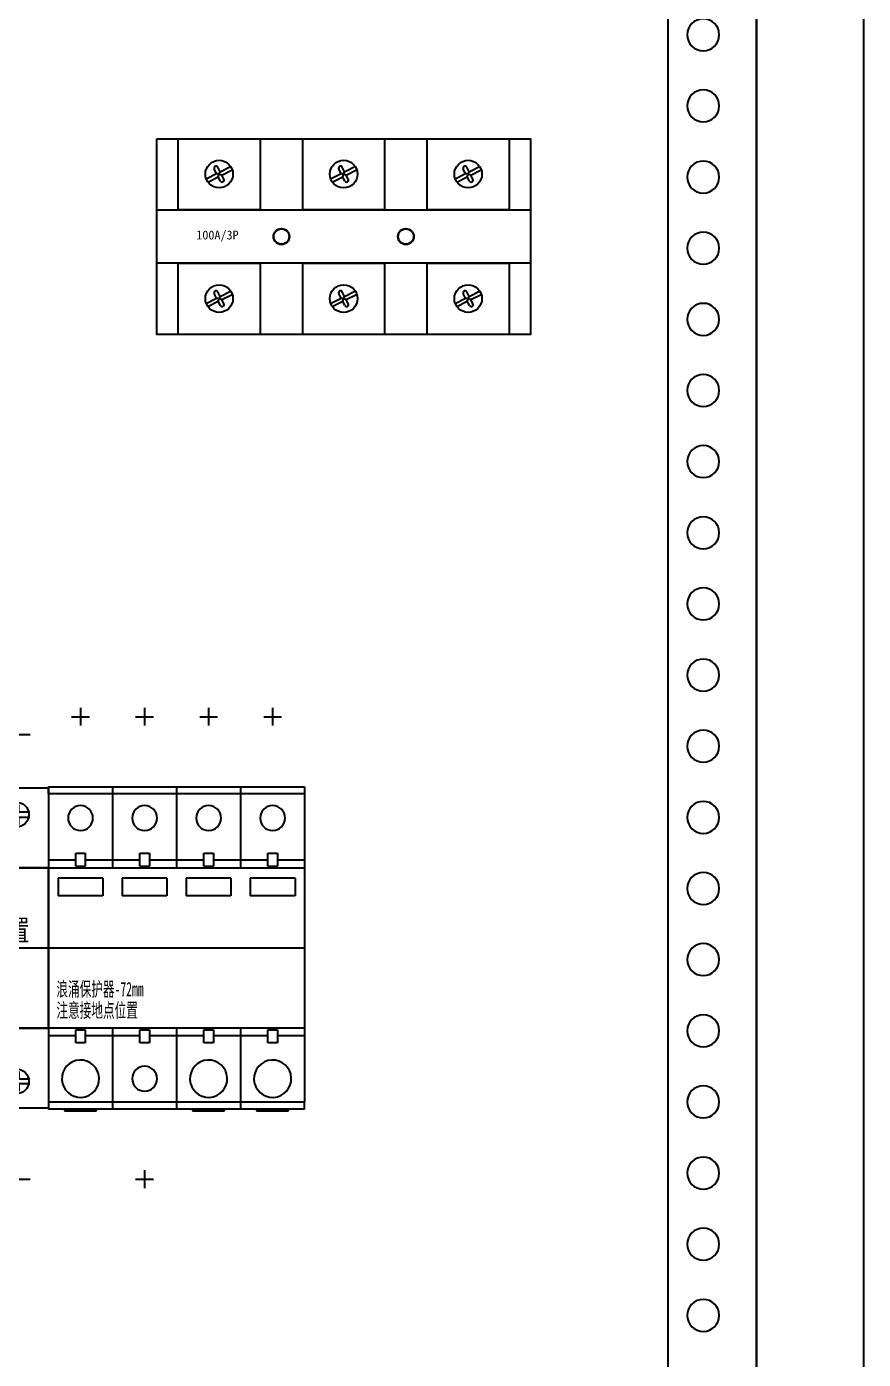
# Model space of a CAD drawing. Extents: x 1456019 to 1456619, y 398990 to 400390.
# Drawn here: x 1456383.6 to 1456618.8, y 399332.7 to 399707.3 of the extents above; entities that cross this region are included whole.
import ezdxf
from ezdxf.enums import TextEntityAlignment as Align

# ---------------------------------------------------------------- set-up
doc = ezdxf.new("R2010")
doc.units = 0
doc.header["$MEASUREMENT"] = 0
for name, color, linetype in [('dian', 7, 'Continuous'), ('LY-JS-BJ', 7, 'Continuous'), ('布置图', 20, 'Continuous'), ('照明平面设备层', 1, 'Continuous')]:
    doc.layers.add(name, color=color, linetype=linetype)
doc.styles.add('-宋体', font='', dxfattribs={"width": 0.65})
doc.styles.add('LY-SJ-元器件', font='', dxfattribs={"width": 0.6, "height": 4})
doc.styles.get('-宋体').set_extended_font_data('NSimSun')
doc.styles.get('LY-SJ-元器件').set_extended_font_data('SimSun')

# ---------------------------------------------------------------- blocks, each defined once
blk = doc.blocks.new('A$Ccfe704a4')
for p, q in [((-88.04, -6.11), (-88.04, -6.07)), ((-86.75, -6.15), (-86.75, -6.07)), ((-53.04, -6.11), (-53.04, -6.07)), ((-51.75, -6.15), (-51.75, -6.07)), ((-18.04, -6.11), (-18.04, -6.07)), ((-16.75, -6.15), (-16.75, -6.07)), ((-91.17, -11.31), (-88.21, -9.81)), ((-90.7, -12.2), (-87.76, -10.71)), ((-88.21, -9.81), (-88.87, -8.52)), ((-86.79, -10.22), (-88.21, -9.81)), ((-87.24, -9.32), (-87.9, -8.03)), ((-87.76, -10.71), (-87.24, -9.32)), ((-87.16, -11.89), (-87.76, -10.71)), ((-87.24, -9.32), (-84.33, -7.85)), ((-86.79, -10.22), (-83.88, -8.75)), ((-86.19, -11.4), (-86.79, -10.22)), ((-56.17, -11.31), (-53.21, -9.81)), ((-55.7, -12.2), (-52.76, -10.71)), ((-53.21, -9.81), (-53.87, -8.52)), ((-51.79, -10.22), (-53.21, -9.81)), ((-52.24, -9.32), (-52.9, -8.03)), ((-52.76, -10.71), (-52.24, -9.32)), ((-52.16, -11.89), (-52.76, -10.71)), ((-52.24, -9.32), (-49.33, -7.85)), ((-51.79, -10.22), (-48.88, -8.75)), ((-51.19, -11.4), (-51.79, -10.22)), ((-21.17, -11.31), (-18.21, -9.81)), ((-20.7, -12.2), (-17.76, -10.71)), ((-18.21, -9.81), (-18.87, -8.52)), ((-16.79, -10.22), (-18.21, -9.81)), ((-17.24, -9.32), (-17.9, -8.03)), ((-17.76, -10.71), (-17.24, -9.32)), ((-17.16, -11.89), (-17.76, -10.71)), ((-17.24, -9.32), (-14.33, -7.85)), ((-16.79, -10.22), (-13.88, -8.75)), ((-16.19, -11.4), (-16.79, -10.22)), ((-76, -20), (-64, -20)), ((-88.04, -41.11), (-88.04, -41.07)), ((-86.75, -41.15), (-86.75, -41.07)), ((-53.04, -41.11), (-53.04, -41.07)), ((-51.75, -41.15), (-51.75, -41.07)), ((-18.04, -41.11), (-18.04, -41.07)), ((-16.75, -41.15), (-16.75, -41.07)), ((-91.17, -46.31), (-88.21, -44.81)), ((-88.21, -44.81), (-88.87, -43.52)), ((-86.79, -45.22), (-88.21, -44.81)), ((-87.24, -44.32), (-87.9, -43.03)), ((-87.76, -45.71), (-87.24, -44.32)), ((-87.24, -44.32), (-84.33, -42.85)), ((-86.79, -45.22), (-83.88, -43.75)), ((-56.17, -46.31), (-53.21, -44.81)), ((-53.21, -44.81), (-53.87, -43.52)), ((-51.79, -45.22), (-53.21, -44.81)), ((-52.24, -44.32), (-52.9, -43.03)), ((-52.76, -45.71), (-52.24, -44.32)), ((-52.24, -44.32), (-49.33, -42.85)), ((-51.79, -45.22), (-48.88, -43.75)), ((-21.17, -46.31), (-18.21, -44.81)), ((-18.21, -44.81), (-18.87, -43.52)), ((-16.79, -45.22), (-18.21, -44.81)), ((-17.24, -44.32), (-17.9, -43.03)), ((-17.76, -45.71), (-17.24, -44.32)), ((-17.24, -44.32), (-14.33, -42.85)), ((-16.79, -45.22), (-13.88, -43.75)), ((-90.7, -47.2), (-87.76, -45.71)), ((-87.16, -46.89), (-87.76, -45.71)), ((-86.19, -46.4), (-86.79, -45.22)), ((-55.7, -47.2), (-52.76, -45.71)), ((-52.16, -46.89), (-52.76, -45.71)), ((-51.19, -46.4), (-51.79, -45.22)), ((-20.7, -47.2), (-17.76, -45.71)), ((-17.16, -46.89), (-17.76, -45.71)), ((-16.19, -46.4), (-16.79, -45.22))]:
    blk.add_line(p, q)
for points in [[(-105, 0), (0, 0), (0, -55), (-105, -55)], [(-99, 0), (-76, 0), (-76, -20), (-99, -20)], [(-64, 0), (-41, 0), (-41, -20), (-64, -20)], [(-29, 0), (-6, 0), (-6, -20), (-29, -20)], [(-105, -20), (0, -20), (0, -35), (-105, -35)], [(-99, -35), (-76, -35), (-76, -55), (-99, -55)], [(-64, -35), (-41, -35), (-41, -55), (-64, -55)], [(-29, -35), (-6, -35), (-6, -55), (-29, -55)]]:
    blk.add_lwpolyline(points, close=True)
for centre, radius in [((-87.5, -9.95), 3.88), ((-52.5, -9.95), 3.88), ((-17.5, -9.95), 3.88), ((-70, -27.5), 2.15), ((-35, -27.5), 2.15), ((-87.5, -44.95), 3.88), ((-52.5, -44.95), 3.88), ((-17.5, -44.95), 3.88)]:
    blk.add_circle(centre, radius)
for centre, start, end in [((-88.38, -8.27), 26.8565, 206.8565), ((-53.38, -8.27), 26.8565, 206.8565), ((-18.38, -8.27), 26.8565, 206.8565), ((-86.67, -11.65), 206.8565, 26.8565), ((-51.67, -11.65), 206.8565, 26.8565), ((-16.67, -11.65), 206.8565, 26.8565), ((-88.38, -43.27), 26.8565, 206.8565), ((-53.38, -43.27), 26.8565, 206.8565), ((-18.38, -43.27), 26.8565, 206.8565), ((-86.67, -46.65), 206.8565, 26.8565), ((-51.67, -46.65), 206.8565, 26.8565), ((-16.67, -46.65), 206.8565, 26.8565)]:
    blk.add_arc(centre, 0.545, start, end)
at = {"insert": (-93.93, -25.82), "char_height": 2.5, "width": 3.1179, "attachment_point": 1}
blk.add_mtext('100A/3P', dxfattribs=at)
blk = doc.blocks.new('TC100A 3P')
at = {"color": 6}
for centre in [(35.36, 27.17), (70.36, 27.17)]:
    blk.add_circle(centre, 2.25, dxfattribs=at)
at = {"color": 0}
blk.add_blockref('A$Ccfe704a4', (105.36, 54.67), dxfattribs=at)
blk = doc.blocks.new('浪涌保护器 72mm-2022.1')
at = {"color": 1, "linetype": 'ByBlock'}
for p, q in [((9, 67.5), (9, 62.5)), ((27, 67.5), (27, 62.5)), ((45, 67.5), (45, 62.5)), ((63, 67.5), (63, 62.5)), ((6.5, 65), (11.5, 65)), ((24.5, 65), (29.5, 65)), ((42.5, 65), (47.5, 65)), ((60.5, 65), (65.5, 65)), ((0, 0), (72, 0)), ((27, -62.5), (27, -67.5)), ((24.5, -65), (29.5, -65))]:
    blk.add_line(p, q, dxfattribs=at)
at = {"color": 0, "linetype": 'Continuous', "lineweight": 25}
for p, q in [((0, 43.3), (0, 45.3)), ((0, 45.3), (18, 45.3)), ((18, 45.3), (18, 22.5)), ((18, 45.3), (36, 45.3)), ((36, 45.3), (54, 45.3)), ((36, 45.3), (36, 22.5)), ((54, 45.3), (72, 45.3)), ((54, 45.3), (54, 22.5)), ((72, 45.3), (72, 43.3)), ((0, 43.3), (0, 22.5)), ((18, 43.3), (0, 43.3)), ((36, 43.3), (18, 43.3)), ((54, 43.3), (36, 43.3)), ((72, 43.3), (54, 43.3)), ((72, 43.3), (72, 22.5)), ((7.65, 23), (7.65, 26.65)), ((7.65, 26.65), (10.35, 26.65)), ((10.35, 26.65), (10.35, 23)), ((25.65, 26.65), (28.35, 26.65)), ((25.65, 23), (25.65, 26.65)), ((28.35, 26.65), (28.35, 23)), ((43.65, 23), (43.65, 26.65)), ((43.65, 26.65), (46.35, 26.65)), ((46.35, 26.65), (46.35, 23)), ((61.65, 23), (61.65, 26.65)), ((61.65, 26.65), (64.35, 26.65)), ((64.35, 26.65), (64.35, 23)), ((7.65, 24.65), (0, 24.65)), ((18, 24.65), (10.35, 24.65)), ((25.65, 24.65), (18, 24.65)), ((36, 24.65), (28.35, 24.65)), ((43.65, 24.65), (36, 24.65)), ((54, 24.65), (46.35, 24.65)), ((61.65, 24.65), (54, 24.65)), ((72, 24.65), (64.35, 24.65)), ((15.3, 19.65), (2.7, 19.65)), ((2.7, 19.65), (2.7, 14.65)), ((15.3, 19.65), (15.3, 14.65)), ((33.3, 19.65), (20.7, 19.65)), ((20.7, 19.65), (20.7, 14.65)), ((33.3, 19.65), (33.3, 14.65)), ((51.3, 19.65), (38.7, 19.65)), ((38.7, 19.65), (38.7, 14.65)), ((51.3, 19.65), (51.3, 14.65)), ((69.3, 19.65), (56.7, 19.65)), ((56.7, 19.65), (56.7, 14.65)), ((69.3, 19.65), (69.3, 14.65)), ((15.3, 14.65), (2.7, 14.65)), ((33.3, 14.65), (20.7, 14.65)), ((51.3, 14.65), (38.7, 14.65)), ((69.3, 14.65), (56.7, 14.65)), ((0, -22.5), (0, -43.3)), ((0, -24.65), (7.65, -24.65)), ((7.65, -26.65), (7.65, -23)), ((10.35, -23), (10.35, -26.65)), ((10.35, -24.65), (18, -24.65)), ((18, -22.5), (18, -45.3)), ((18, -24.65), (25.65, -24.65)), ((25.65, -26.65), (25.65, -23)), ((28.35, -23), (28.35, -26.65)), ((28.35, -24.65), (36, -24.65)), ((36, -22.5), (36, -45.3)), ((36, -24.65), (43.65, -24.65)), ((43.65, -26.65), (43.65, -23)), ((46.35, -23), (46.35, -26.65)), ((46.35, -24.65), (54, -24.65)), ((54, -22.5), (54, -45.3)), ((54, -24.65), (61.65, -24.65)), ((61.65, -26.65), (61.65, -23)), ((64.35, -23), (64.35, -26.65)), ((64.35, -24.65), (72, -24.65)), ((72, -22.5), (72, -43.3)), ((10.35, -26.65), (7.65, -26.65)), ((28.35, -26.65), (25.65, -26.65)), ((46.35, -26.65), (43.65, -26.65)), ((64.35, -26.65), (61.65, -26.65)), ((0, -43.3), (0, -45.3)), ((18, -43.3), (0, -43.3)), ((36, -43.3), (18, -43.3)), ((54, -43.3), (36, -43.3)), ((72, -43.3), (54, -43.3)), ((72, -45.3), (72, -43.3)), ((18, -45.3), (0, -45.3)), ((4.5, -45.3), (4.5, -45.8)), ((4.5, -45.8), (13.5, -45.8)), ((13.5, -45.8), (13.5, -45.3)), ((36, -45.3), (18, -45.3)), ((54, -45.3), (36, -45.3)), ((40.5, -45.3), (40.5, -45.8)), ((40.5, -45.8), (49.5, -45.8)), ((49.5, -45.8), (49.5, -45.3)), ((72, -45.3), (54, -45.3)), ((58.5, -45.3), (58.5, -45.8)), ((58.5, -45.8), (67.5, -45.8)), ((67.5, -45.8), (67.5, -45.3))]:
    blk.add_line(p, q, dxfattribs=at)
at = {"color": 0}
for p, q in [((7.65, 23), (10.35, 23)), ((25.65, 23), (28.35, 23)), ((43.65, 23), (46.35, 23)), ((61.65, 23), (64.35, 23)), ((7.65, -23), (10.35, -23)), ((25.65, -23), (28.35, -23)), ((43.65, -23), (46.35, -23)), ((61.65, -23), (64.35, -23))]:
    blk.add_line(p, q, dxfattribs=at)
at = {"color": 0, "linetype": 'ByBlock'}
blk.add_lwpolyline([(0, 22.5), (72, 22.5), (72, -22.5), (0, -22.5)], close=True, dxfattribs=at)
at = {"color": 0, "linetype": 'Continuous', "lineweight": 25}
for centre, radius, start, end in [((9, 36.52), 3.5, 0, 180), ((27, 36.52), 3.5, 0, 180), ((45, 36.52), 3.5, 0, 180), ((63, 36.52), 3.5, 0, 180), ((9, 36.52), 3.5, 180, 0), ((27, 36.52), 3.5, 180, 0), ((45, 36.52), 3.5, 180, 0), ((63, 36.52), 3.5, 180, 0), ((9, -36.75), 5.25, 93.0713, 273.0713), ((9, -36.75), 5.25, 273.0713, 93.0713), ((27, -36.75), 3.5, 0, 180), ((45, -36.75), 5.25, 93.0713, 273.0713), ((45, -36.75), 5.25, 273.0713, 93.0713), ((63, -36.75), 5.25, 93.0713, 273.0713), ((63, -36.75), 5.25, 273.0713, 93.0713), ((27, -36.75), 3.5, 180, 0)]:
    blk.add_arc(centre, radius, start, end, dxfattribs=at)
at = {"color": 4, "linetype": 'ByBlock', "style": 'LY-SJ-元器件', "width": 0.6}
for s, p in [('浪涌保护器-72mm', (2.21, -13.55)), ('注意接地点位置', (2.21, -19.51))]:
    blk.add_text(s, height=4, dxfattribs=at).set_placement(p)
blk = doc.blocks.new('后备保护-72mm-2022.1')
at = {"color": 1}
for p, q in [((8.37, 64.5), (8.37, 55.5)), ((26.37, 64.5), (26.37, 55.5)), ((44.37, 64.5), (44.37, 55.5)), ((62.37, 64.5), (62.37, 55.5)), ((3.87, 60), (12.87, 60)), ((21.87, 60), (30.87, 60)), ((39.87, 60), (48.87, 60)), ((57.87, 60), (66.87, 60)), ((8.37, -60.5), (8.37, -69.5)), ((26.37, -60.5), (26.37, -69.5)), ((44.37, -60.5), (44.37, -69.5)), ((62.37, -60.5), (62.37, -69.5)), ((3.87, -65), (12.87, -65)), ((21.87, -65), (30.87, -65)), ((39.87, -65), (48.87, -65)), ((57.87, -65), (66.87, -65))]:
    blk.add_line(p, q, dxfattribs=at)
at = {"color": 0}
for p, q in [((3.11, -14.72), (3.11, -4.45)), ((3.5, -3.96), (14.73, -3.96)), ((4.05, -5.96), (4.05, -10.98)), ((4.05, -16.39), (4.05, -7.09)), ((13.75, -5.46), (4.55, -5.46)), ((14.25, -10.98), (14.25, -5.96)), ((14.25, -7.09), (14.25, -16.39)), ((15.23, -14.72), (15.23, -4.46)), ((3.11, -14.72), (4.05, -14.72)), ((4.05, -11.45), (14.25, -11.45)), ((5.39, -11.45), (4.05, -11.45)), ((15.23, -14.72), (14.25, -14.72)), ((4.05, -15.09), (14.25, -15.09)), ((4.05, -16.39), (14.25, -16.39))]:
    blk.add_line(p, q, dxfattribs=at)
for points in [[(8.32, 38.18), (5.57, 38.18)], [(9.68, 38.18), (9.68, 40.13), (8.32, 40.13), (8.32, 38.18)], [(12.43, 38.18), (9.68, 38.18)], [(26.32, 38.18), (23.57, 38.18)], [(27.68, 38.18), (27.68, 40.13), (26.32, 40.13), (26.32, 38.18)], [(30.43, 38.18), (27.68, 38.18)], [(44.32, 38.18), (41.57, 38.18)], [(45.68, 38.18), (45.68, 40.13), (44.32, 40.13), (44.32, 38.18)], [(48.43, 38.18), (45.68, 38.18)], [(62.32, 38.18), (59.57, 38.18)], [(63.68, 38.18), (63.68, 40.13), (62.32, 40.13), (62.32, 38.18)], [(66.43, 38.18), (63.68, 38.18)], [(5.57, 36.82), (8.32, 36.82)], [(8.32, 36.82), (8.32, 34.79), (9.68, 34.79), (9.68, 36.82)], [(9.68, 36.82), (12.43, 36.82)], [(23.57, 36.82), (26.32, 36.82)], [(26.32, 36.82), (26.32, 34.79), (27.68, 34.79), (27.68, 36.82)], [(27.68, 36.82), (30.43, 36.82)], [(41.57, 36.82), (44.32, 36.82)], [(44.32, 36.82), (44.32, 34.79), (45.68, 34.79), (45.68, 36.82)], [(45.68, 36.82), (48.43, 36.82)], [(59.57, 36.82), (62.32, 36.82)], [(62.32, 36.82), (62.32, 34.79), (63.68, 34.79), (63.68, 36.82)], [(63.68, 36.82), (66.43, 36.82)], [(5.57, -36.82), (8.32, -36.82)], [(8.32, -36.82), (8.32, -34.79), (9.68, -34.79), (9.68, -36.82)], [(9.68, -36.82), (12.43, -36.82)], [(23.57, -36.82), (26.32, -36.82)], [(26.32, -36.82), (26.32, -34.79), (27.68, -34.79), (27.68, -36.82)], [(27.68, -36.82), (30.43, -36.82)], [(41.57, -36.82), (44.32, -36.82)], [(44.32, -36.82), (44.32, -34.79), (45.68, -34.79), (45.68, -36.82)], [(45.68, -36.82), (48.43, -36.82)], [(59.57, -36.82), (62.32, -36.82)], [(62.32, -36.82), (62.32, -34.79), (63.68, -34.79), (63.68, -36.82)], [(63.68, -36.82), (66.43, -36.82)], [(8.32, -38.18), (5.57, -38.18)], [(9.68, -38.18), (9.68, -40.13), (8.32, -40.13), (8.32, -38.18)], [(12.43, -38.18), (9.68, -38.18)], [(26.32, -38.18), (23.57, -38.18)], [(27.68, -38.18), (27.68, -40.13), (26.32, -40.13), (26.32, -38.18)], [(30.43, -38.18), (27.68, -38.18)], [(44.32, -38.18), (41.57, -38.18)], [(45.68, -38.18), (45.68, -40.13), (44.32, -40.13), (44.32, -38.18)], [(48.43, -38.18), (45.68, -38.18)], [(62.32, -38.18), (59.57, -38.18)], [(63.68, -38.18), (63.68, -40.13), (62.32, -40.13), (62.32, -38.18)], [(66.43, -38.18), (63.68, -38.18)]]:
    blk.add_lwpolyline(points)
for centre in [(9, 37.5), (27, 37.5), (45, 37.5), (63, 37.5), (9, -37.5), (27, -37.5), (45, -37.5), (63, -37.5)]:
    blk.add_circle(centre, 3.5)
for centre, start, end in [((3.61, -4.45), 90, 180), ((4.55, -5.96), 90, 180), ((13.75, -5.96), 0, 90), ((14.73, -4.46), 0, 90)]:
    blk.add_arc(centre, 0.5, start, end, dxfattribs=at)
at = {"layer": 'dian', "color": 0, "ltscale": 0.5}
for points in [[(0, 45), (72, 45), (72, 22.5), (0, 22.5)], [(72, -22.5), (0, -22.5), (0, 22.5), (72, 22.5)], [(4.63, 13.63), (12.84, 13.63), (12.84, 10.63), (4.63, 10.63)], [(0, -22.5), (72, -22.5), (72, -45), (0, -45)]]:
    blk.add_lwpolyline(points, close=True, dxfattribs=at)
at = {"layer": '照明平面设备层'}
blk.add_line((0, 0), (72, 0), dxfattribs=at)
at = {"style": '-宋体', "width": 0.8}
for p in [(7.13, 24.44), (7.13, -31.32)]:
    blk.add_text('N', height=5.47, dxfattribs=at).set_placement(p)
at = {"color": 0, "style": '-宋体', "width": 0.7}
blk.add_text('电涌保护器专用保护装置', height=6, dxfattribs=at).set_placement((35.13, 1.99), align=Align.CENTER)
blk = doc.blocks.new('*U20')
at = {"layer": 'LY-JS-BJ', "color": 6}
blk.add_circle((0, 0), 4.5, dxfattribs=at)
blk = doc.blocks.new('*U21')
at = {"layer": 'LY-JS-BJ', "color": 0, "linetype": 'ByBlock', "lineweight": -2, "transparency": 16777216}
for p in [(0, -560), (0, -580), (0, -600), (0, -620), (0, -640), (0, -660), (0, -680), (0, -700), (0, -720), (0, -740), (0, -760), (0, -780), (0, -800), (0, -820), (0, -840), (0, -860), (0, -880), (0, -900), (0, -920)]:
    blk.add_blockref('*U20', p, dxfattribs=at)

msp = doc.modelspace()

# ---------------------------------------------------------------- linework, layer by layer
at = {"layer": 'LY-JS-BJ', "color": 6, "ltscale": 50}
msp.add_lwpolyline([(1456588.83, 400335.04), (1456588.83, 398990.04)], dxfattribs=at)
at = {"layer": 'LY-JS-BJ', "color": 6, "lineweight": -3}
msp.add_lwpolyline([(1456563.83, 400275.04), (1456563.83, 399075.04), (1456588.83, 399075.04), (1456588.83, 400275.04)], close=True, dxfattribs=at)
at = {"layer": '布置图', "ltscale": 50}
msp.add_lwpolyline([(1456018.83, 400390.04), (1456618.83, 400390.04), (1456618.83, 398990.04), (1456018.83, 398990.04)], close=True, dxfattribs=at)

# ---------------------------------------------------------------- block references
at = {"color": 6}
for name, p in [('TC100A 3P', (1456419.89, 399621.15)), ('浪涌保护器 72mm-2022.1', (1456389.78, 399448.32)), ('后备保护-72mm-2022.1', (1456317.78, 399448.32))]:
    msp.add_blockref(name, p, dxfattribs=at)
at = {"layer": 'LY-JS-BJ', "color": 6, "lineweight": -3, "xscale": -1}
msp.add_blockref('*U21', (1456573.83, 400265.04), dxfattribs=at)

doc.saveas('drawing.dxf')
